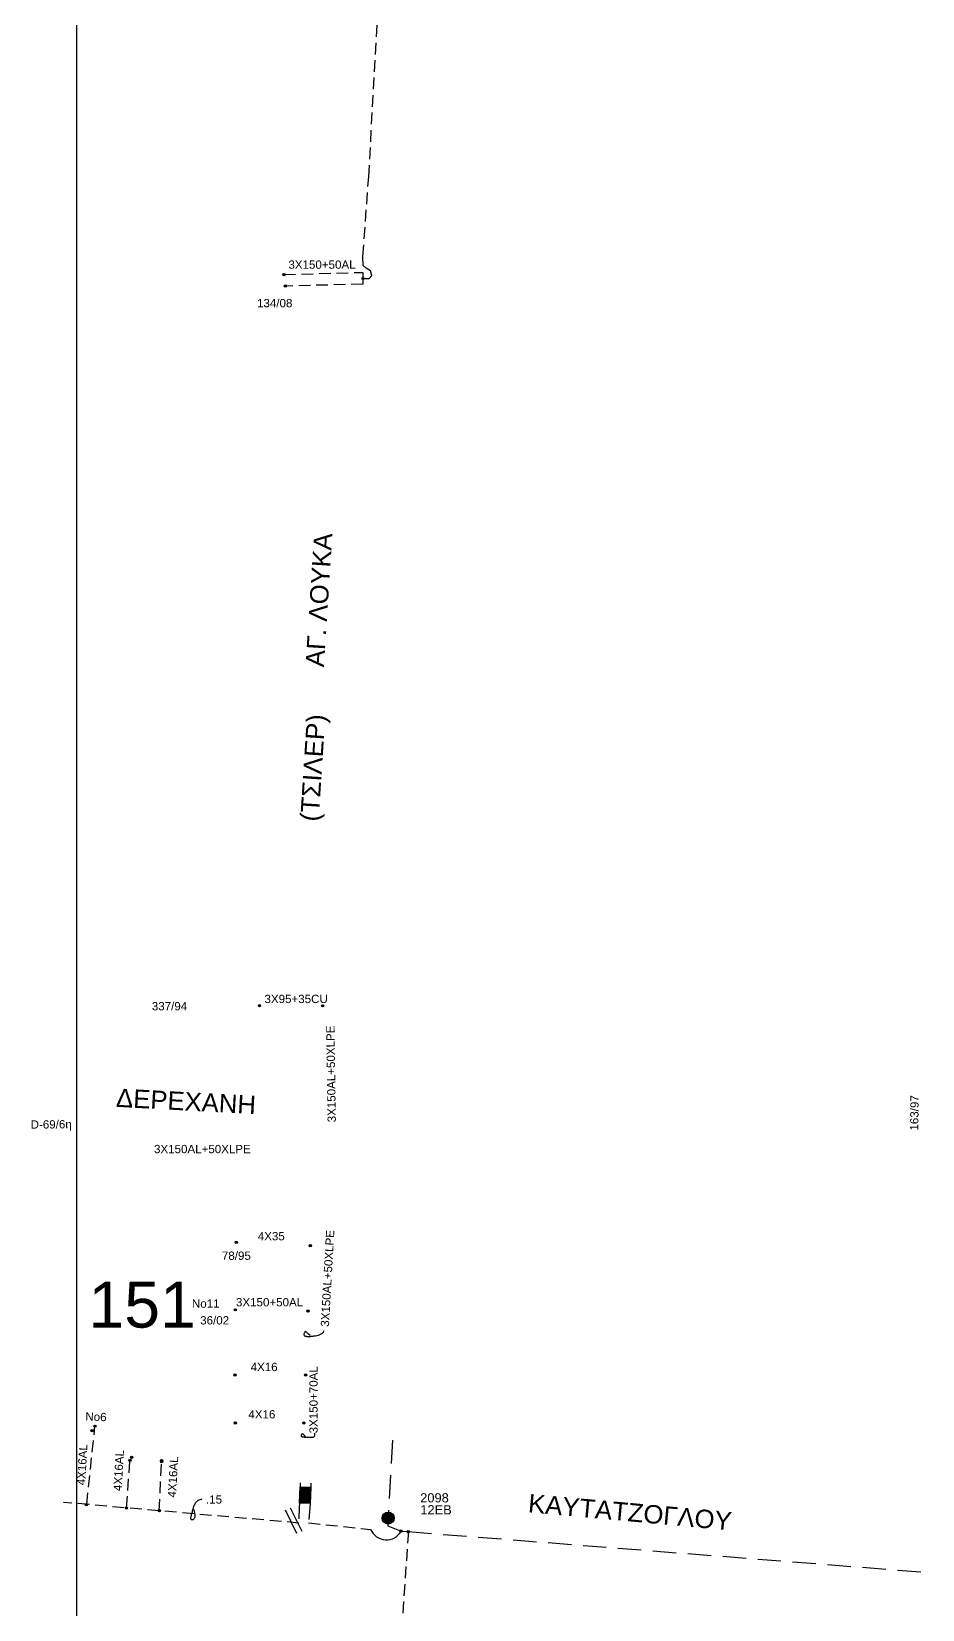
# Model space of a CAD drawing. Header units: millimetres. Extents: x 738 to 2138, y 37 to 533.
# Drawn here: x 742.3 to 839.1, y 270.9 to 442.5 of the extents above; entities that cross this region are included whole.
import ezdxf

# ---------------------------------------------------------------- set-up
doc = ezdxf.new("R2010")
doc.units = ezdxf.units.MM
doc.linetypes.add('DASHED', pattern=[19.05, 12.7, -6.35])
for name, color, linetype in [('Link Box 4 Διευθύνσεων', 7, 'Continuous'), ('Άγνωστα', 7, 'Continuous'), ('Γυμνά εναέρια ΧΤ (3Φ)   4x35AL', 7, 'Continuous'), ('Εναέρια παροχή ΧΤ 4x16', 7, 'Continuous'), ('Επιγραφές - Σχήματα', 7, 'Continuous'), ('Καλώδια ΧΤ   3x150+50AL', 7, 'DASHED'), ('Καλώδια ΧΤ   3x150+70 AL', 7, 'DASHED'), ('Καλώδια ΧΤ   3x150AL+50XLPE', 7, 'DASHED'), ('Καλώδια ΧΤ   3x95+35 CU', 7, 'DASHED'), ('Καλώδια ΧΤ   4x25CU', 7, 'DASHED'), ('Στύλος Ξύλινος', 7, 'Continuous'), ('Στύλος Ξύλινος @ 1', 7, 'Continuous'), ('Συνδέσεις', 7, 'Continuous'), ('Τομή', 7, 'Continuous'), ('Υπόβαθρο ΔΕΗ', 7, 'Continuous'), ('Υπόγεια Καλώδια Δικτύου ΧΤ   .15', 7, 'DASHED'), ('Υπόγεια καλώδια Παροχών ΧΤ   4x16AL', 7, 'DASHED')]:
    doc.layers.add(name, color=color, linetype=linetype)
doc.styles.add('arial', font='arial.ttf')
doc.styles.get("Standard").update_dxf_attribs({"font": 'arial.ttf'})
doc.linetypes.add('SYN_LINE', pattern='A,0.5,-0.0001,["/\\/\\/\\/",Standard,S=0.1,R=0,X=0,Y=-0.05],-0.25', length=0.7501)

# ---------------------------------------------------------------- blocks, each defined once
blk = doc.blocks.new('LINK BOX 4 ΑΝΑΧΩΡΗΣΕΩΝ')
at = {"layer": 'Link Box 4 Διευθύνσεων', "ltscale": 40}
blk.add_hatch(color=256, dxfattribs=at).paths.add_polyline_path([(-3.54, 0), (-3.54, -4.67), (3.54, -4.67), (3.54, 0)])
for p, q in [((-3.54, 0), (-5.33, 0)), ((5.33, 0), (3.54, 0)), ((-3.54, -4.67), (-5.33, -4.67)), ((5.33, -4.67), (3.54, -4.67))]:
    blk.add_line(p, q, dxfattribs=at)
blk.add_lwpolyline([(-3.54, -4.67), (-3.54, 0), (3.54, 0), (3.54, -4.67)], close=True, dxfattribs=at)
blk = doc.blocks.new('_ΣΥΝΔΕΣΗ')
at = {"layer": 'Συνδέσεις', "linetype": 'SYN_LINE', "ltscale": 40}
blk.add_hatch(color=256, dxfattribs=at).paths.add_polyline_path([(-116.75, 2339.64, 1), (-117.75, 2339.64, 1)])
at = {"layer": 'Συνδέσεις'}
blk.add_circle((-117.25, 2339.64), 0.5, dxfattribs=at)
blk = doc.blocks.new('ΤΟΜΗ')
at = {"layer": 'Τομή', "ltscale": 40}
for p, q in [((-5.68, 0), (5.68, 0)), ((5.68, -2.33), (-5.68, -2.33))]:
    blk.add_line(p, q, dxfattribs=at)
blk = doc.blocks.new('ΥΠΑΡΧΩΝ ΞΥΛΙΝΟΣ ΣΤΥΛΟΣ')
at = {"layer": 'Στύλος Ξύλινος'}
h = blk.add_hatch(color=7, dxfattribs=at)
h.paths.add_polyline_path([(-2.62, 0, 0.270008), (-1.29, -2.28), (1.3, 2.27, 0.576266)])
h.paths.add_polyline_path([(-1.29, -2.28, 0.574793), (2.62, 0, 0.268822), (1.3, 2.27)])
at = {"layer": 'Στύλος Ξύλινος', "color": 7}
blk.add_line((-1.29, -2.28), (1.3, 2.27), dxfattribs=at)
blk.add_circle((0, 0), 2.62, dxfattribs=at)
at = {"layer": 'Στύλος Ξύλινος', "flags": 4}
for tag, p in [('ΑΡΙΘΜΟΣ', (-4.91, 8.6)), ('ΤΥΠΟΣ', (-4.85, 3.39))]:
    blk.add_attdef(tag, p, '', height=4, dxfattribs=at)

msp = doc.modelspace()

# ---------------------------------------------------------------- linework, layer by layer
at = {"layer": 'Άγνωστα', "color": 5, "linetype": 'DASHED', "ltscale": 0.2}
msp.add_lwpolyline([(781.51, 289.34), (781.01, 280), (782.47, 279.44), (783.25, 279.38), (846.72, 274.4)], dxfattribs=at)
at = {"layer": 'Άγνωστα', "color": 5, "linetype": 'DASHED', "ltscale": 0.1}
for points in [[(772.54, 281.98), (772.4, 280.33), (779.15, 279.62)], [(783.25, 279.38), (782.4, 266.91), (778.93, 267.01), (778.8, 264.58)]]:
    msp.add_lwpolyline(points, dxfattribs=at)
at = {"layer": 'Άγνωστα', "color": 5}
msp.add_arc((780.85, 280.33), 1.84, 202.6234, 331.3374, dxfattribs=at)
at = {"layer": 'Γυμνά εναέρια ΧΤ (3Φ)   4x35AL', "color": 5, "linetype": 'DASHED', "ltscale": 0.1, "const_width": 0.0000003}
msp.add_lwpolyline([(764.53, 310.85), (772.59, 310.47)], dxfattribs=at)
at = {"layer": 'Εναέρια παροχή ΧΤ 4x16', "color": 5, "linetype": 'DASHED', "ltscale": 0.1, "const_width": 0.0000003}
for points in [[(764.4, 296.41), (772.11, 296.41)], [(764.43, 291.2), (771.89, 291.2)]]:
    msp.add_lwpolyline(points, dxfattribs=at)
at = {"layer": 'Εναέρια παροχή ΧΤ 4x16', "color": 5, "ltscale": 0.1, "const_width": 0.0000003}
msp.add_lwpolyline([(772.07, 296.21), (772.07, 296.17)], dxfattribs=at)
at = {"layer": 'Επιγραφές - Σχήματα'}
msp.add_lwpolyline([(747.16, 52.8), (1697.68, 43.15), (1697.68, 519.66), (747.16, 519.66)], close=True, dxfattribs=at)
for points in [[(772.58, 300.7), (772.4, 300.86), (772.27, 300.98), (772.17, 301.06), (772.1, 301.11), (772.06, 301.13), (772.03, 301.14), (772.01, 301.12), (771.99, 301.09), (771.98, 301.06), (771.95, 301.01), (771.93, 300.97), (771.92, 300.92), (771.9, 300.86), (771.9, 300.82), (771.9, 300.77), (771.92, 300.73), (771.95, 300.69), (771.99, 300.67), (772.05, 300.65), (772.11, 300.63), (772.17, 300.62), (772.23, 300.61), (772.3, 300.6), (772.36, 300.6), (772.42, 300.6), (772.47, 300.6), (772.53, 300.61), (772.6, 300.61), (772.67, 300.62), (772.76, 300.63), (772.86, 300.65), (772.99, 300.67), (773.14, 300.69), (773.3, 300.72), (773.47, 300.76), (773.64, 300.81), (773.79, 300.88), (773.92, 300.97), (774.01, 301.08), (774.06, 301.21)], [(772.07, 289.7), (771.95, 289.82), (771.87, 289.91), (771.81, 289.97), (771.76, 290.01), (771.73, 290.03), (771.71, 290.03), (771.69, 290.02), (771.68, 290), (771.66, 289.98), (771.64, 289.95), (771.62, 289.92), (771.6, 289.89), (771.58, 289.85), (771.58, 289.82), (771.58, 289.79), (771.6, 289.76), (771.63, 289.74), (771.67, 289.72), (771.72, 289.7), (771.78, 289.69), (771.85, 289.68), (771.91, 289.67), (771.98, 289.67), (772.04, 289.66), (772.1, 289.66), (772.15, 289.66), (772.2, 289.66), (772.26, 289.66), (772.32, 289.66), (772.38, 289.66), (772.45, 289.66), (772.54, 289.65), (772.64, 289.64), (772.74, 289.64), (772.84, 289.65), (772.94, 289.67), (773.02, 289.72), (773.07, 289.8), (773.1, 289.92), (773.09, 290.08)], [(759.93, 281.8), (759.98, 281.58), (760.01, 281.38), (760.03, 281.22), (760.03, 281.08), (760.02, 280.97), (760, 280.88), (759.97, 280.81), (759.93, 280.76), (759.9, 280.71), (759.86, 280.68), (759.82, 280.66), (759.79, 280.65), (759.75, 280.65), (759.72, 280.65), (759.69, 280.67), (759.66, 280.68), (759.64, 280.71), (759.63, 280.74), (759.62, 280.77), (759.61, 280.82), (759.61, 280.87), (759.62, 280.92), (759.63, 280.99), (759.64, 281.07), (759.66, 281.15), (759.68, 281.24), (759.71, 281.34), (759.74, 281.44), (759.77, 281.55), (759.8, 281.65), (759.82, 281.75), (759.85, 281.85), (759.88, 281.94), (759.9, 282.03), (759.93, 282.11), (759.95, 282.19), (759.98, 282.27), (760.02, 282.35), (760.06, 282.42), (760.11, 282.5), (760.17, 282.58), (760.24, 282.65), (760.32, 282.72), (760.41, 282.79), (760.5, 282.85), (760.6, 282.89), (760.71, 282.93), (760.83, 282.94)]]:
    msp.add_lwpolyline(points, dxfattribs=at)
at = {"layer": 'Καλώδια ΧΤ   3x150+50AL', "color": 6, "ltscale": 0.1}
for points in [[(769.73, 416.08), (778.29, 416.31), (778.31, 415.65)], [(778.31, 415.65), (778.31, 415.03), (769.83, 414.83)]]:
    msp.add_lwpolyline(points, dxfattribs=at)
at = {"layer": 'Καλώδια ΧΤ   3x150+50AL', "color": 5, "ltscale": 0.1, "const_width": 0.0000003}
msp.add_lwpolyline([(764.43, 303.49), (764.66, 303.49), (772.33, 303.37)], dxfattribs=at)
at = {"layer": 'Καλώδια ΧΤ   3x150+70 AL', "color": 5, "ltscale": 0.1, "const_width": 0.0000003}
msp.add_lwpolyline([(772.08, 296.29), (771.5, 284.7)], dxfattribs=at)
at = {"layer": 'Καλώδια ΧΤ   3x150AL+50XLPE', "color": 5, "ltscale": 0.1, "const_width": 0.0000003}
for points in [[(773.58, 321.57), (773.58, 322.45), (773.94, 336.57)], [(746.99, 322.35), (747.24, 322.35), (773.63, 321.59)], [(772.59, 310.47), (772.08, 296.54)]]:
    msp.add_lwpolyline(points, dxfattribs=at)
at = {"layer": 'Καλώδια ΧΤ   3x95+35 CU', "color": 5, "ltscale": 0.1, "const_width": 0.0000003}
msp.add_lwpolyline([(767.07, 336.56), (773.98, 336.56)], dxfattribs=at)
at = {"layer": 'Καλώδια ΧΤ   4x25CU', "color": 6, "linetype": 'DASHED', "ltscale": 0.1}
msp.add_lwpolyline([(778.31, 415.65), (779, 415.65), (779.29, 415.96), (779.14, 416.48), (778.68, 416.77), (778.34, 417.05), (778.31, 418.05), (778.94, 426.71), (779.94, 444.42), (780.12, 451.86), (781.29, 453.32), (782.87, 475.29)], dxfattribs=at)
at = {"layer": 'Υπόβαθρο ΔΕΗ', "ltscale": 0.1}
for points in [[(748.15, 472.1, 0, 0, 0), (780.72, 472.47, 0, 0, 0), (779.66, 452.07, 0, 0, 0), (778.8, 436.82, 0, 0, 0), (777.49, 411.72, 0.0000003, 0.0000003, 0), (772.37, 322.22, 0.0000003, 0.0000003, 0), (747.1, 323.24, 0, 0, 0)], [(782.03, 280.35, 0.0000003, 0.0000003, 0), (789.62, 411.72, 0, 0, 0), (790.56, 431.19, 0, 0, 0), (791.84, 456.27, 0, 0, 0), (792.63, 472.58, 0, 0, 0), (807.52, 472.55, 0, 0, 0), (806.86, 454.54, 0, 0, 0)]]:
    msp.add_lwpolyline(points, format="xyseb", dxfattribs=at)
at = {"layer": 'Υπόβαθρο ΔΕΗ', "ltscale": 0.1, "const_width": 0.0000003}
for points in [[(782.03, 280.35), (845.82, 275.01), (853.69, 411.72)], [(747.18, 314.68), (772.06, 313.8), (770.57, 281.16), (747.45, 282.98)]]:
    msp.add_lwpolyline(points, dxfattribs=at)
at = {"layer": 'Υπόγεια Καλώδια Δικτύου ΧΤ   .15', "color": 133, "ltscale": 0.1}
msp.add_lwpolyline([(771.38, 282.03), (771.34, 280.32), (745.77, 282.56)], dxfattribs=at)
at = {"layer": 'Υπόγεια καλώδια Παροχών ΧΤ   4x16AL', "color": 133, "ltscale": 0.1}
for points in [[(748.29, 282.34), (749.17, 290.84)], [(752.61, 281.96), (752.99, 287.15)], [(756.17, 281.65), (756.43, 287.11)]]:
    msp.add_lwpolyline(points, dxfattribs=at)

# ---------------------------------------------------------------- block references
at = {"layer": 'Link Box 4 Διευθύνσεων', "xscale": 0.2500000000000207, "yscale": 0.2500000000000207, "zscale": 0.2500000000000207, "rotation": 87.4705175820482}
msp.add_blockref('LINK BOX 4 ΑΝΑΧΩΡΗΣΕΩΝ', (771.44, 283.37), dxfattribs=at)
at = {"layer": 'Άγνωστα', "xscale": 0.25, "yscale": 0.25, "zscale": 0.25}
for p in [(793.85, -274.06), (801.9, -274.44)]:
    msp.add_blockref('_ΣΥΝΔΕΣΗ', p, dxfattribs=at)
at = {"layer": 'Καλώδια ΧΤ   3x150+50AL', "xscale": 0.25, "yscale": 0.25, "zscale": 0.25}
for p in [(793.74, -281.41), (801.64, -281.54)]:
    msp.add_blockref('_ΣΥΝΔΕΣΗ', p, dxfattribs=at)
at = {"layer": 'Καλώδια ΧΤ   3x95+35 CU', "xscale": 0.25, "yscale": 0.25, "zscale": 0.25}
for p in [(796.38, -248.34), (803.25, -248.35)]:
    msp.add_blockref('_ΣΥΝΔΕΣΗ', p, dxfattribs=at)
at = {"layer": 'Στύλος Ξύλινος @ 1', "ltscale": 40}
ref = msp.add_blockref('ΥΠΑΡΧΩΝ ΞΥΛΙΝΟΣ ΣΤΥΛΟΣ', (781.06, 280.86), dxfattribs=dict(at, xscale=0.25, yscale=0.25, zscale=0.25))
ref.add_attrib('ΤΥΠΟΣ', '12EB', (784.55, 281.26), dxfattribs={"layer": 'Στύλος Ξύλινος', "height": 1, "flags": 4})
ref.add_attrib('ΑΡΙΘΜΟΣ', '2098', (784.54, 282.56), dxfattribs={"layer": 'Στύλος Ξύλινος', "height": 1, "flags": 4})
at = {"layer": 'Συνδέσεις', "xscale": 0.25, "yscale": 0.25, "zscale": 0.25}
for p in [(799.05, -168.83), (807.62, -169.26), (799.2, -170.08), (778.17, -294.55), (778.48, -294.06), (782.3, -297.76), (782.47, -297.46), (785.74, -297.91), (785.74, -297.8), (777.56, -302.58), (781.92, -302.95), (785.49, -303.26), (811.78, -305.47), (812.56, -305.53)]:
    msp.add_blockref('_ΣΥΝΔΕΣΗ', p, dxfattribs=at)
at = {"layer": 'Τομή', "xscale": 0.2499999999999957, "yscale": 0.2499999999999957, "zscale": 0.2499999999999957, "rotation": 296.3030732199844}
msp.add_blockref('ΤΟΜΗ', (771.03, 280.7), dxfattribs=at)
at = {"layer": 'Υπόγεια καλώδια Παροχών ΧΤ   4x16AL', "xscale": 0.25, "yscale": 0.25, "zscale": 0.25}
for p in [(793.72, -288.5), (801.39, -288.5), (793.74, -293.71), (801.2, -293.71)]:
    msp.add_blockref('_ΣΥΝΔΕΣΗ', p, dxfattribs=at)

# ---------------------------------------------------------------- texts
at = {"layer": 'Γυμνά εναέρια ΧΤ (3Φ)   4x35AL', "insert": (766.88, 311.96), "char_height": 0.9, "width": 84.1859, "attachment_point": 1, "style": 'arial'}
msp.add_mtext('4X35', dxfattribs=at)
at = {"layer": 'Εναέρια παροχή ΧΤ 4x16', "insert": (766.1, 297.74), "char_height": 0.9, "width": 84.1859, "attachment_point": 1}
msp.add_mtext('4X16', dxfattribs=at)
at = {"layer": 'Εναέρια παροχή ΧΤ 4x16', "insert": (765.86, 292.59), "char_height": 0.9, "width": 84.1859, "attachment_point": 1, "style": 'arial'}
msp.add_mtext('4X16', dxfattribs=at)
at = {"layer": 'Επιγραφές - Σχήματα', "ltscale": 40, "insert": (766.8, 413.42), "char_height": 0.9, "width": 47.0228, "attachment_point": 1, "style": 'arial'}
msp.add_mtext('{\\fArial|b0|i0|c161|p34;134/08}', dxfattribs=at)
at = {"layer": 'Επιγραφές - Σχήματα', "attachment_point": 1, "style": 'arial'}
for s, insert, char_height, width, rotation in [('ΑΓ. ΛΟΥΚΑ', (772.07, 373.48), 2, 42.5503, 86.3274), ('(ΤΣΙΛΕΡ)', (771.49, 356.69), 2, 42.5503, 86.3274), ('ΔΕΡΕΧΑΝΗ', (751.54, 327.58), 2, 42.5503, 356.9455), ('163/97', (837.79, 323), 0.9, 84.1859, 89.2145), ('ΚΑΥΤΑΤΖΟΓΛΟΥ', (796.39, 283.49), 2, 42.5503, 354.8515)]:
    msp.add_mtext(s, dxfattribs=dict(at, insert=insert, char_height=char_height, width=width, rotation=rotation))
at = {"layer": 'Επιγραφές - Σχήματα', "char_height": 0.9, "width": 84.1859, "attachment_point": 1, "style": 'arial'}
for s, insert in [('337/94', (755.36, 336.97)), ('78/95', (762.98, 309.84)), ('No11', (759.72, 304.63)), ('36/02', (760.62, 302.81))]:
    msp.add_mtext(s, dxfattribs=dict(at, insert=insert))
at = {"layer": 'Επιγραφές - Σχήματα', "ltscale": 40, "char_height": 0.9, "width": 47.0228, "attachment_point": 1, "style": 'arial'}
for s, insert, rotation in [('D-69/6η', (742.18, 324.1), 0.5159), ('{\\C7;No6}', (748.15, 292.36), 358.1921)]:
    msp.add_mtext(s, dxfattribs=dict(at, insert=insert, rotation=rotation))
at = {"layer": 'Επιγραφές - Σχήματα', "insert": (748.48, 306.57), "char_height": 5, "width": 1.2368, "attachment_point": 1}
msp.add_mtext('151', dxfattribs=at)
at = {"layer": 'Καλώδια ΧΤ   3x150+50AL', "char_height": 0.9, "width": 84.1859, "attachment_point": 1, "style": 'arial'}
for insert in [(770.21, 417.61), (764.51, 304.78), (764.51, 304.78)]:
    msp.add_mtext('3X150+50AL', dxfattribs=dict(at, insert=insert))
at = {"layer": 'Καλώδια ΧΤ   3x150+70 AL', "insert": (772.49, 290.07), "char_height": 0.9, "width": 84.1859, "attachment_point": 1, "rotation": 90, "style": 'arial'}
msp.add_mtext('3X150+70AL', dxfattribs=at)
at = {"layer": 'Καλώδια ΧΤ   3x150AL+50XLPE', "char_height": 0.9, "width": 13.9242, "attachment_point": 5}
for insert, rotation in [((774.85, 329.15), 90.8667), ((774.47, 306.92), 86.7268)]:
    msp.add_mtext('3X150AL+50XLPE', dxfattribs=dict(at, insert=insert, rotation=rotation))
at = {"layer": 'Καλώδια ΧΤ   3x150AL+50XLPE', "insert": (760.86, 320.98), "char_height": 0.9, "width": 13.9242, "attachment_point": 5}
msp.add_mtext('3X150AL+50XLPE', dxfattribs=at)
at = {"layer": 'Καλώδια ΧΤ   3x95+35 CU', "insert": (767.61, 337.76), "char_height": 0.9, "width": 84.1859, "attachment_point": 1, "style": 'arial'}
msp.add_mtext('3X95+35CU', dxfattribs=at)
at = {"layer": 'Υπόγεια Καλώδια Δικτύου ΧΤ   .15', "insert": (761.25, 283.33), "char_height": 0.9, "width": 84.1859, "attachment_point": 1, "style": 'arial'}
msp.add_mtext('.15', dxfattribs=at)
at = {"layer": 'Υπόγεια καλώδια Παροχών ΧΤ   4x16AL', "char_height": 0.9, "width": 84.1859, "attachment_point": 1, "rotation": 86.7285, "style": 'arial'}
for insert in [(747.21, 284.45), (751.18, 283.82), (757.08, 283.12)]:
    msp.add_mtext('4X16AL', dxfattribs=dict(at, insert=insert))

doc.saveas('drawing.dxf')
